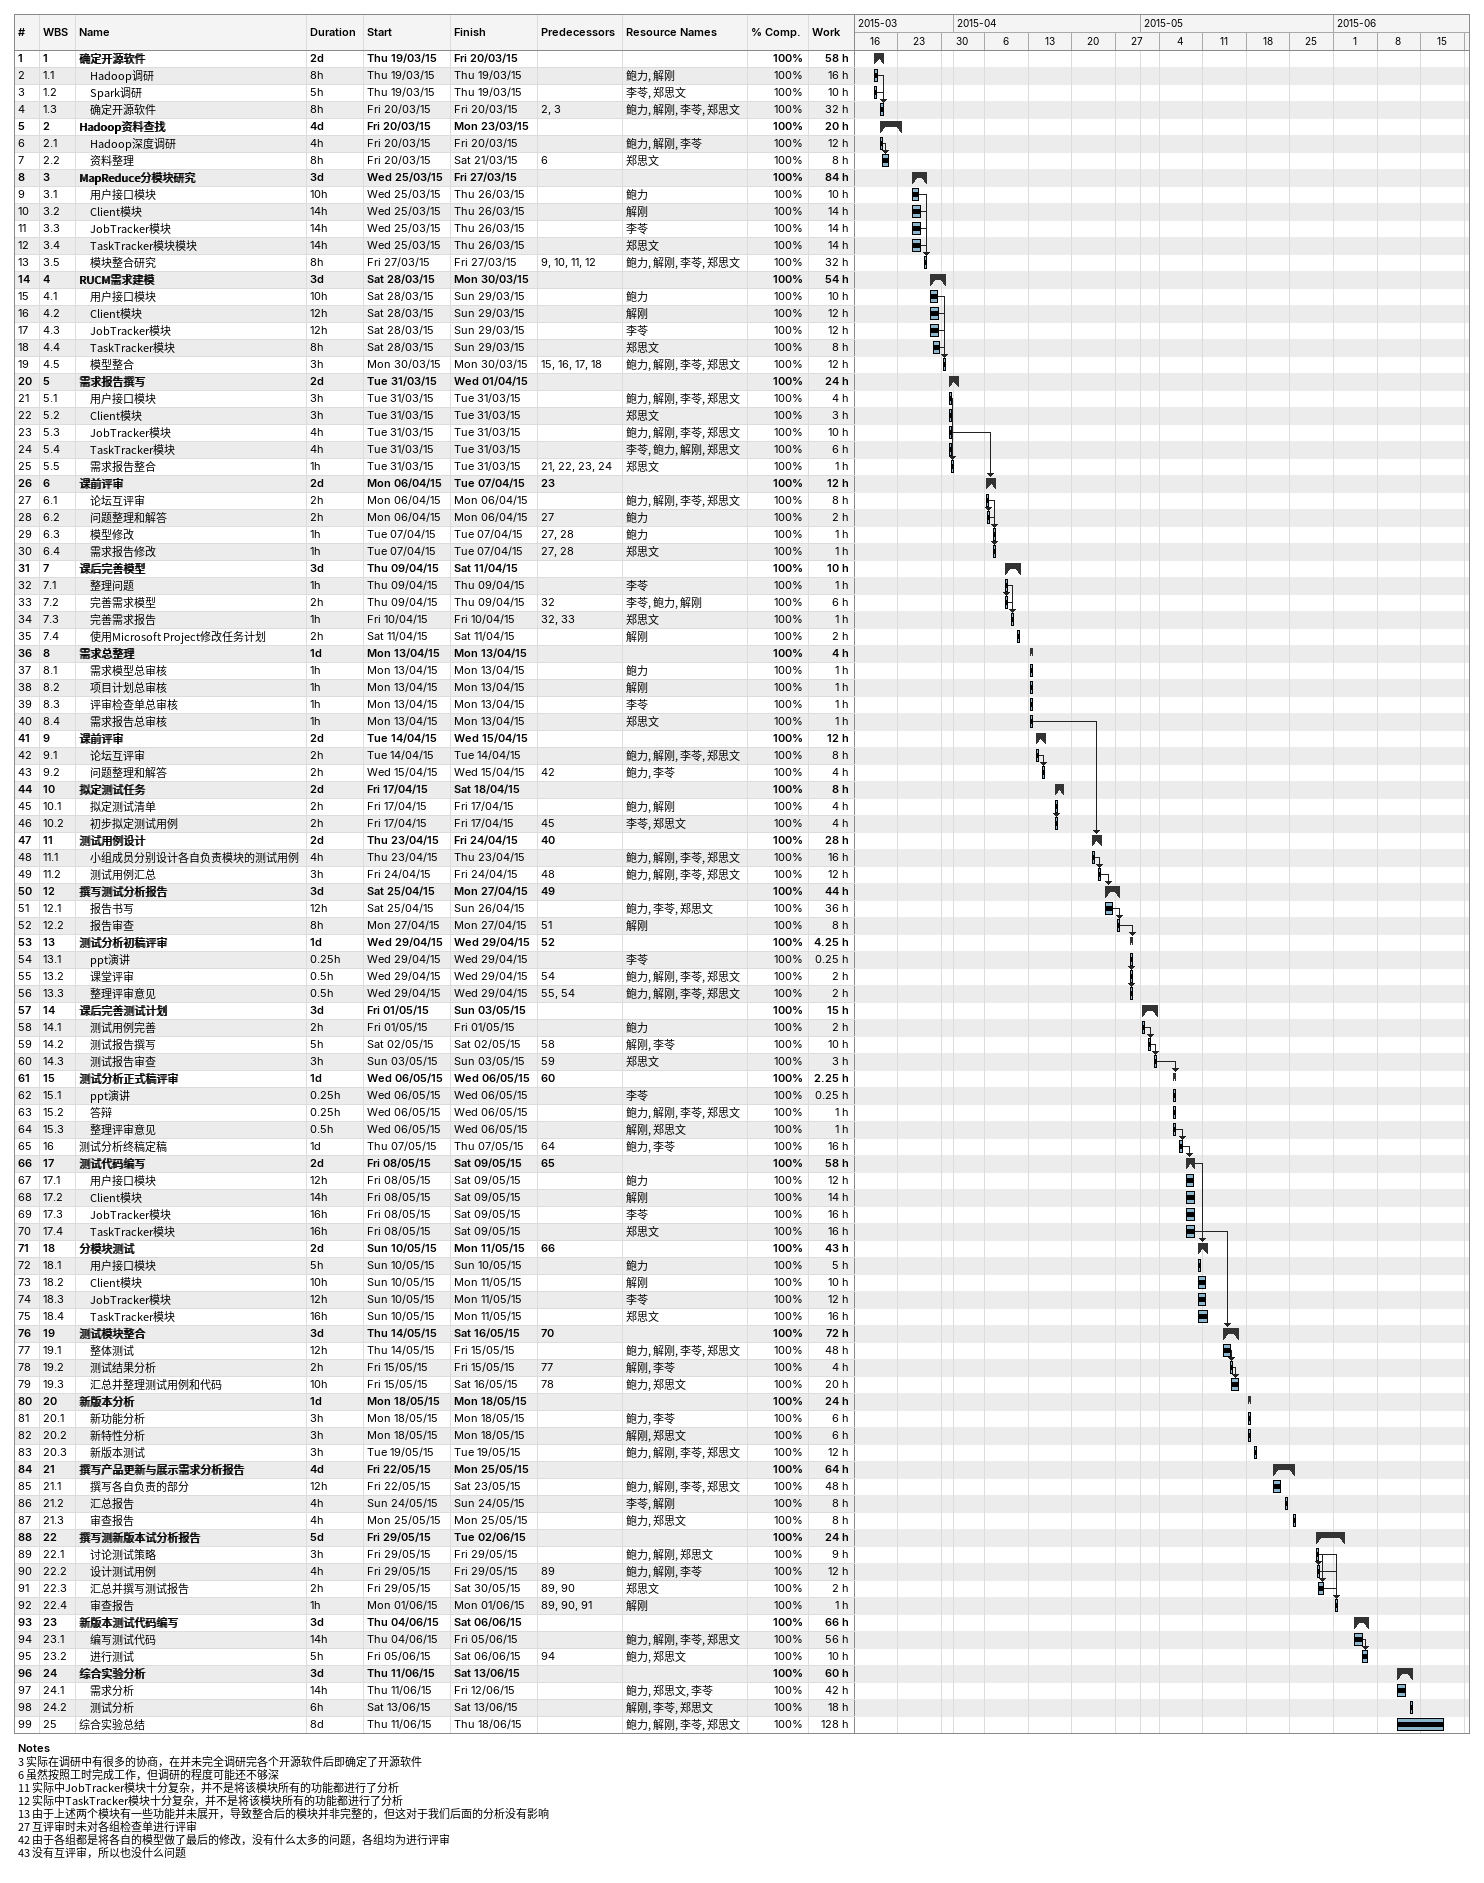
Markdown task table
| ID | WBS | Task | Duration | Start | Finish | Predecessors | Resources | % complete | Work (h) |
|---|---|---|---|---|---|---|---|---|---|
| 1 | 1 | **确定开源软件** | 2d | 2015-03-19 | 2015-03-20 |  |  | 100 | 58 |
| 2 | 1.1 | Hadoop调研 | 8h | 2015-03-19 | 2015-03-19 |  | 鲍力, 解刚 | 100 | 16 |
| 3 | 1.2 | Spark调研 | 5h | 2015-03-19 | 2015-03-19 |  | 李苓, 郑思文 | 100 | 10 |
| 4 | 1.3 | 确定开源软件 | 8h | 2015-03-20 | 2015-03-20 | 2, 3 | 鲍力, 解刚, 李苓, 郑思文 | 100 | 32 |
| 5 | 2 | **Hadoop资料查找** | 4d | 2015-03-20 | 2015-03-23 |  |  | 100 | 20 |
| 6 | 2.1 | Hadoop深度调研 | 4h | 2015-03-20 | 2015-03-20 |  | 鲍力, 解刚, 李苓 | 100 | 12 |
| 7 | 2.2 | 资料整理 | 8h | 2015-03-20 | 2015-03-21 | 6 | 郑思文 | 100 | 8 |
| 8 | 3 | **MapReduce分模块研究** | 3d | 2015-03-25 | 2015-03-27 |  |  | 100 | 84 |
| 9 | 3.1 | 用户接口模块 | 10h | 2015-03-25 | 2015-03-26 |  | 鲍力 | 100 | 10 |
| 10 | 3.2 | Client模块 | 14h | 2015-03-25 | 2015-03-26 |  | 解刚 | 100 | 14 |
| 11 | 3.3 | JobTracker模块 | 14h | 2015-03-25 | 2015-03-26 |  | 李苓 | 100 | 14 |
| 12 | 3.4 | TaskTracker模块模块 | 14h | 2015-03-25 | 2015-03-26 |  | 郑思文 | 100 | 14 |
| 13 | 3.5 | 模块整合研究 | 8h | 2015-03-27 | 2015-03-27 | 9, 10, 11, 12 | 鲍力, 解刚, 李苓, 郑思文 | 100 | 32 |
| 14 | 4 | **RUCM需求建模** | 3d | 2015-03-28 | 2015-03-30 |  |  | 100 | 54 |
| 15 | 4.1 | 用户接口模块 | 10h | 2015-03-28 | 2015-03-29 |  | 鲍力 | 100 | 10 |
| 16 | 4.2 | Client模块 | 12h | 2015-03-28 | 2015-03-29 |  | 解刚 | 100 | 12 |
| 17 | 4.3 | JobTracker模块 | 12h | 2015-03-28 | 2015-03-29 |  | 李苓 | 100 | 12 |
| 18 | 4.4 | TaskTracker模块 | 8h | 2015-03-28 | 2015-03-29 |  | 郑思文 | 100 | 8 |
| 19 | 4.5 | 模型整合 | 3h | 2015-03-30 | 2015-03-30 | 15, 16, 17, 18 | 鲍力, 解刚, 李苓, 郑思文 | 100 | 12 |
| 20 | 5 | **需求报告撰写** | 2d | 2015-03-31 | 2015-04-01 |  |  | 100 | 24 |
| 21 | 5.1 | 用户接口模块 | 3h | 2015-03-31 | 2015-03-31 |  | 鲍力, 解刚, 李苓, 郑思文 | 100 | 4 |
| 22 | 5.2 | Client模块 | 3h | 2015-03-31 | 2015-03-31 |  | 郑思文 | 100 | 3 |
| 23 | 5.3 | JobTracker模块 | 4h | 2015-03-31 | 2015-03-31 |  | 鲍力, 解刚, 李苓, 郑思文 | 100 | 10 |
| 24 | 5.4 | TaskTracker模块 | 4h | 2015-03-31 | 2015-03-31 |  | 李苓, 鲍力, 解刚, 郑思文 | 100 | 6 |
| 25 | 5.5 | 需求报告整合 | 1h | 2015-03-31 | 2015-03-31 | 21, 22, 23, 24 | 郑思文 | 100 | 1 |
| 26 | 6 | **课前评审** | 2d | 2015-04-06 | 2015-04-07 | 23 |  | 100 | 12 |
| 27 | 6.1 | 论坛互评审 | 2h | 2015-04-06 | 2015-04-06 |  | 鲍力, 解刚, 李苓, 郑思文 | 100 | 8 |
| 28 | 6.2 | 问题整理和解答 | 2h | 2015-04-06 | 2015-04-06 | 27 | 鲍力 | 100 | 2 |
| 29 | 6.3 | 模型修改 | 1h | 2015-04-07 | 2015-04-07 | 27, 28 | 鲍力 | 100 | 1 |
| 30 | 6.4 | 需求报告修改 | 1h | 2015-04-07 | 2015-04-07 | 27, 28 | 郑思文 | 100 | 1 |
| 31 | 7 | **课后完善模型** | 3d | 2015-04-09 | 2015-04-11 |  |  | 100 | 10 |
| 32 | 7.1 | 整理问题 | 1h | 2015-04-09 | 2015-04-09 |  | 李苓 | 100 | 1 |
| 33 | 7.2 | 完善需求模型 | 2h | 2015-04-09 | 2015-04-09 | 32 | 李苓, 鲍力, 解刚 | 100 | 6 |
| 34 | 7.3 | 完善需求报告 | 1h | 2015-04-10 | 2015-04-10 | 32, 33 | 郑思文 | 100 | 1 |
| 35 | 7.4 | 使用Microsoft Project修改任务计划 | 2h | 2015-04-11 | 2015-04-11 |  | 解刚 | 100 | 2 |
| 36 | 8 | **需求总整理** | 1d | 2015-04-13 | 2015-04-13 |  |  | 100 | 4 |
| 37 | 8.1 | 需求模型总审核 | 1h | 2015-04-13 | 2015-04-13 |  | 鲍力 | 100 | 1 |
| 38 | 8.2 | 项目计划总审核 | 1h | 2015-04-13 | 2015-04-13 |  | 解刚 | 100 | 1 |
| 39 | 8.3 | 评审检查单总审核 | 1h | 2015-04-13 | 2015-04-13 |  | 李苓 | 100 | 1 |
| 40 | 8.4 | 需求报告总审核 | 1h | 2015-04-13 | 2015-04-13 |  | 郑思文 | 100 | 1 |
| 41 | 9 | **课前评审** | 2d | 2015-04-14 | 2015-04-15 |  |  | 100 | 12 |
| 42 | 9.1 | 论坛互评审 | 2h | 2015-04-14 | 2015-04-14 |  | 鲍力, 解刚, 李苓, 郑思文 | 100 | 8 |
| 43 | 9.2 | 问题整理和解答 | 2h | 2015-04-15 | 2015-04-15 | 42 | 鲍力, 李苓 | 100 | 4 |
| 44 | 10 | **拟定测试任务** | 2d | 2015-04-17 | 2015-04-18 |  |  | 100 | 8 |
| 45 | 10.1 | 拟定测试清单 | 2h | 2015-04-17 | 2015-04-17 |  | 鲍力, 解刚 | 100 | 4 |
| 46 | 10.2 | 初步拟定测试用例 | 2h | 2015-04-17 | 2015-04-17 | 45 | 李苓, 郑思文 | 100 | 4 |
| 47 | 11 | **测试用例设计** | 2d | 2015-04-23 | 2015-04-24 | 40 |  | 100 | 28 |
| 48 | 11.1 | 小组成员分别设计各自负责模块的测试用例 | 4h | 2015-04-23 | 2015-04-23 |  | 鲍力, 解刚, 李苓, 郑思文 | 100 | 16 |
| 49 | 11.2 | 测试用例汇总 | 3h | 2015-04-24 | 2015-04-24 | 48 | 鲍力, 解刚, 李苓, 郑思文 | 100 | 12 |
| 50 | 12 | **撰写测试分析报告** | 3d | 2015-04-25 | 2015-04-27 | 49 |  | 100 | 44 |
| 51 | 12.1 | 报告书写 | 12h | 2015-04-25 | 2015-04-26 |  | 鲍力, 李苓, 郑思文 | 100 | 36 |
| 52 | 12.2 | 报告审查 | 8h | 2015-04-27 | 2015-04-27 | 51 | 解刚 | 100 | 8 |
| 53 | 13 | **测试分析初稿评审** | 1d | 2015-04-29 | 2015-04-29 | 52 |  | 100 | 4.25 |
| 54 | 13.1 | ppt演讲 | 0.25h | 2015-04-29 | 2015-04-29 |  | 李苓 | 100 | 0.25 |
| 55 | 13.2 | 课堂评审 | 0.5h | 2015-04-29 | 2015-04-29 | 54 | 鲍力, 解刚, 李苓, 郑思文 | 100 | 2 |
| 56 | 13.3 | 整理评审意见 | 0.5h | 2015-04-29 | 2015-04-29 | 55, 54 | 鲍力, 解刚, 李苓, 郑思文 | 100 | 2 |
| 57 | 14 | **课后完善测试计划** | 3d | 2015-05-01 | 2015-05-03 |  |  | 100 | 15 |
| 58 | 14.1 | 测试用例完善 | 2h | 2015-05-01 | 2015-05-01 |  | 鲍力 | 100 | 2 |
| 59 | 14.2 | 测试报告撰写 | 5h | 2015-05-02 | 2015-05-02 | 58 | 解刚, 李苓 | 100 | 10 |
| 60 | 14.3 | 测试报告审查 | 3h | 2015-05-03 | 2015-05-03 | 59 | 郑思文 | 100 | 3 |
| 61 | 15 | **测试分析正式稿评审** | 1d | 2015-05-06 | 2015-05-06 | 60 |  | 100 | 2.25 |
| 62 | 15.1 | ppt演讲 | 0.25h | 2015-05-06 | 2015-05-06 |  | 李苓 | 100 | 0.25 |
| 63 | 15.2 | 答辩 | 0.25h | 2015-05-06 | 2015-05-06 |  | 鲍力, 解刚, 李苓, 郑思文 | 100 | 1 |
| 64 | 15.3 | 整理评审意见 | 0.5h | 2015-05-06 | 2015-05-06 |  | 解刚, 郑思文 | 100 | 1 |
| 65 | 16 | 测试分析终稿定稿 | 1d | 2015-05-07 | 2015-05-07 | 64 | 鲍力, 李苓 | 100 | 16 |
| 66 | 17 | **测试代码编写** | 2d | 2015-05-08 | 2015-05-09 | 65 |  | 100 | 58 |
| 67 | 17.1 | 用户接口模块 | 12h | 2015-05-08 | 2015-05-09 |  | 鲍力 | 100 | 12 |
| 68 | 17.2 | Client模块 | 14h | 2015-05-08 | 2015-05-09 |  | 解刚 | 100 | 14 |
| 69 | 17.3 | JobTracker模块 | 16h | 2015-05-08 | 2015-05-09 |  | 李苓 | 100 | 16 |
| 70 | 17.4 | TaskTracker模块 | 16h | 2015-05-08 | 2015-05-09 |  | 郑思文 | 100 | 16 |
| 71 | 18 | **分模块测试** | 2d | 2015-05-10 | 2015-05-11 | 66 |  | 100 | 43 |
| 72 | 18.1 | 用户接口模块 | 5h | 2015-05-10 | 2015-05-10 |  | 鲍力 | 100 | 5 |
| 73 | 18.2 | Client模块 | 10h | 2015-05-10 | 2015-05-11 |  | 解刚 | 100 | 10 |
| 74 | 18.3 | JobTracker模块 | 12h | 2015-05-10 | 2015-05-11 |  | 李苓 | 100 | 12 |
| 75 | 18.4 | TaskTracker模块 | 16h | 2015-05-10 | 2015-05-11 |  | 郑思文 | 100 | 16 |
| 76 | 19 | **测试模块整合** | 3d | 2015-05-14 | 2015-05-16 | 70 |  | 100 | 72 |
| 77 | 19.1 | 整体测试 | 12h | 2015-05-14 | 2015-05-15 |  | 鲍力, 解刚, 李苓, 郑思文 | 100 | 48 |
| 78 | 19.2 | 测试结果分析 | 2h | 2015-05-15 | 2015-05-15 | 77 | 解刚, 李苓 | 100 | 4 |
| 79 | 19.3 | 汇总并整理测试用例和代码 | 10h | 2015-05-15 | 2015-05-16 | 78 | 鲍力, 郑思文 | 100 | 20 |
| 80 | 20 | **新版本分析** | 1d | 2015-05-18 | 2015-05-18 |  |  | 100 | 24 |
| 81 | 20.1 | 新功能分析 | 3h | 2015-05-18 | 2015-05-18 |  | 鲍力, 李苓 | 100 | 6 |
| 82 | 20.2 | 新特性分析 | 3h | 2015-05-18 | 2015-05-18 |  | 解刚, 郑思文 | 100 | 6 |
| 83 | 20.3 | 新版本测试 | 3h | 2015-05-19 | 2015-05-19 |  | 鲍力, 解刚, 李苓, 郑思文 | 100 | 12 |
| 84 | 21 | **撰写产品更新与展示需求分析报告** | 4d | 2015-05-22 | 2015-05-25 |  |  | 100 | 64 |
| 85 | 21.1 | 撰写各自负责的部分 | 12h | 2015-05-22 | 2015-05-23 |  | 鲍力, 解刚, 李苓, 郑思文 | 100 | 48 |
| 86 | 21.2 | 汇总报告 | 4h | 2015-05-24 | 2015-05-24 |  | 李苓, 解刚 | 100 | 8 |
| 87 | 21.3 | 审查报告 | 4h | 2015-05-25 | 2015-05-25 |  | 鲍力, 郑思文 | 100 | 8 |
| 88 | 22 | **撰写测新版本试分析报告** | 5d | 2015-05-29 | 2015-06-02 |  |  | 100 | 24 |
| 89 | 22.1 | 讨论测试策略 | 3h | 2015-05-29 | 2015-05-29 |  | 鲍力, 解刚, 郑思文 | 100 | 9 |
| 90 | 22.2 | 设计测试用例 | 4h | 2015-05-29 | 2015-05-29 | 89 | 鲍力, 解刚, 李苓 | 100 | 12 |
| 91 | 22.3 | 汇总并撰写测试报告 | 2h | 2015-05-29 | 2015-05-30 | 89, 90 | 郑思文 | 100 | 2 |
| 92 | 22.4 | 审查报告 | 1h | 2015-06-01 | 2015-06-01 | 89, 90, 91 | 解刚 | 100 | 1 |
| 93 | 23 | **新版本测试代码编写** | 3d | 2015-06-04 | 2015-06-06 |  |  | 100 | 66 |
| 94 | 23.1 | 编写测试代码 | 14h | 2015-06-04 | 2015-06-05 |  | 鲍力, 解刚, 李苓, 郑思文 | 100 | 56 |
| 95 | 23.2 | 进行测试 | 5h | 2015-06-05 | 2015-06-06 | 94 | 鲍力, 郑思文 | 100 | 10 |
| 96 | 24 | **综合实验分析** | 3d | 2015-06-11 | 2015-06-13 |  |  | 100 | 60 |
| 97 | 24.1 | 需求分析 | 14h | 2015-06-11 | 2015-06-12 |  | 鲍力, 郑思文, 李苓 | 100 | 42 |
| 98 | 24.2 | 测试分析 | 6h | 2015-06-13 | 2015-06-13 |  | 解刚, 李苓, 郑思文 | 100 | 18 |
| 99 | 25 | 综合实验总结 | 8d | 2015-06-11 | 2015-06-18 |  | 鲍力, 解刚, 李苓, 郑思文 | 100 | 128 |

Notes
- 3: 实际在调研中有很多的协商，在并未完全调研完各个开源软件后即确定了开源软件
- 6: 虽然按照工时完成工作，但调研的程度可能还不够深
- 11: 实际中JobTracker模块十分复杂，并不是将该模块所有的功能都进行了分析
- 12: 实际中TaskTracker模块十分复杂，并不是将该模块所有的功能都进行了分析
- 13: 由于上述两个模块有一些功能并未展开，导致整合后的模块并非完整的，但这对于我们后面的分析没有影响
- 27: 互评审时未对各组检查单进行评审
- 42: 由于各组都是将各自的模型做了最后的修改，没有什么太多的问题，各组均为进行评审
- 43: 没有互评审，所以也没什么问题
